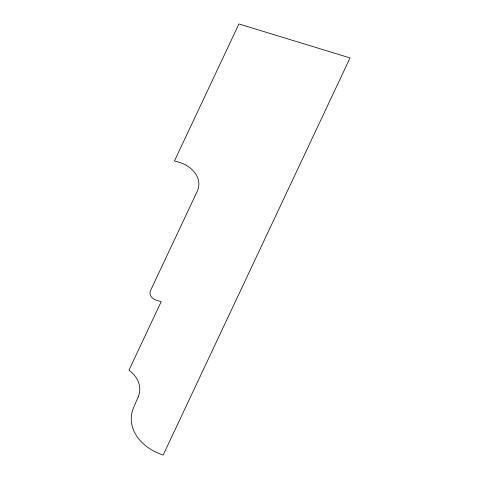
<?xml version="1.0" encoding="UTF-8"?>
<svg xmlns="http://www.w3.org/2000/svg" width="479" height="479" viewBox="0 0 479 479"><rect width="100%" height="100%" fill="white"/><g stroke="black" fill="none" stroke-linecap="round" stroke-linejoin="round"><path stroke-width="0.72" d="M138.227 396.774L133.563 407.701A49.481 37.17 5.7 0 0 163.153 455.05L350.047 57.929L238.937 23.95L174.488 160.89L179.122 162.303A29.476 22.142 5.7 0 1 197.228 191.337L150.508 290.621A9.825 7.383 5.7 0 0 156.543 300.297L161.172 301.716L128.953 370.183A33.494 25.159 5.7 0 1 138.227 396.774"/></g></svg>
